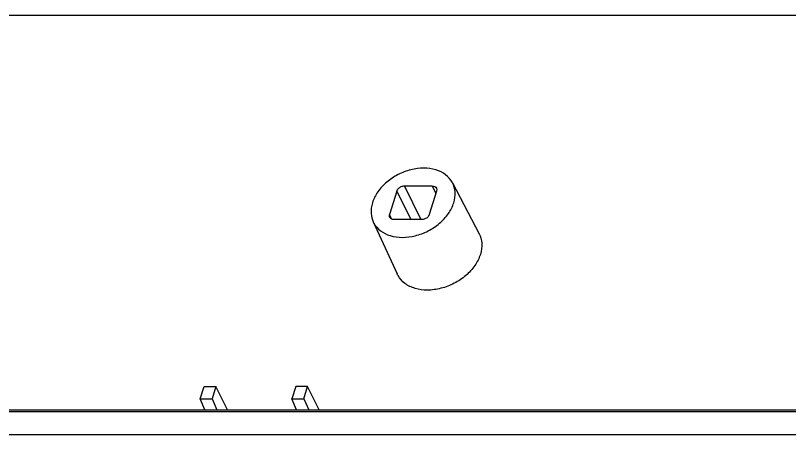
# Model space of a CAD drawing. Header units: inches. Extents: x -219 to 252, y -99 to 210.
# Drawn here: x -26.15 to -1.43, y -73.45 to -60.08 of the extents above; entities that cross this region are included whole.
import ezdxf

# ---------------------------------------------------------------- set-up
doc = ezdxf.new("R2010")
doc.units = ezdxf.units.IN
doc.header["$MEASUREMENT"] = 0

# ---------------------------------------------------------------- blocks, each defined once
blk = doc.blocks.new('block 3068')
at = {"color": 7, "lineweight": 25, "true_color": 0xffffff}
blk.add_lwpolyline([(-64.891, -73.445), (26.996, -73.445)], dxfattribs=at)
blk = doc.blocks.new('block 3069')
at = {"color": 7, "lineweight": 25, "true_color": 0xffffff}
blk.add_lwpolyline([(27.392, -72.719), (-64.838, -72.719)], dxfattribs=at)
blk = doc.blocks.new('block 3070')
at = {"color": 7, "lineweight": 25, "true_color": 0xffffff}
blk.add_lwpolyline([(-64.441, -72.656), (27.56, -72.656)], dxfattribs=at)
blk = doc.blocks.new('block 3071')
at = {"color": 7, "lineweight": 25, "true_color": 0xffffff}
blk.add_lwpolyline([(-20.246, -72.305), (-19.871, -72.305)], dxfattribs=at)
blk = doc.blocks.new('block 3072')
at = {"color": 7, "lineweight": 25, "true_color": 0xffffff}
blk.add_lwpolyline([(-17.32, -72.305), (-16.944, -72.305)], dxfattribs=at)
blk = doc.blocks.new('block 3073')
at = {"color": 7, "lineweight": 25, "true_color": 0xffffff}
blk.add_lwpolyline([(-16.825, -71.918), (-17.2, -71.918)], dxfattribs=at)
blk = doc.blocks.new('block 3074')
at = {"color": 7, "lineweight": 25, "true_color": 0xffffff}
blk.add_lwpolyline([(-20.127, -71.918), (-19.751, -71.918)], dxfattribs=at)
blk = doc.blocks.new('block 3078')
at = {"color": 7, "lineweight": 25, "true_color": 0xffffff}
blk.add_lwpolyline([(-13.18, -66.593), (-14.058, -66.593)], dxfattribs=at)
blk = doc.blocks.new('block 3088')
at = {"color": 7, "lineweight": 25, "true_color": 0xffffff}
blk.add_lwpolyline([(-13.724, -65.515), (-12.846, -65.515)], dxfattribs=at)
blk = doc.blocks.new('block 3093')
at = {"color": 7, "lineweight": 25, "true_color": 0xffffff}
blk.add_lwpolyline([(-19.373, -72.656), (-19.751, -71.918)], dxfattribs=at)
blk = doc.blocks.new('block 3110')
at = {"color": 7, "lineweight": 25, "true_color": 0xffffff}
blk.add_lwpolyline([(20.439, -60.081), (-71.45, -60.081)], dxfattribs=at)
blk = doc.blocks.new('block 3115')
at = {"color": 7, "lineweight": 25, "true_color": 0xffffff}
blk.add_lwpolyline([(-16.447, -72.656), (-16.825, -71.918)], dxfattribs=at)
blk = doc.blocks.new('block 3116')
at = {"color": 7, "lineweight": 25, "true_color": 0xffffff}
blk.add_lwpolyline([(-19.871, -72.305), (-19.712, -72.656)], dxfattribs=at)
blk = doc.blocks.new('block 3117')
at = {"color": 7, "lineweight": 25, "true_color": 0xffffff}
blk.add_lwpolyline([(-16.944, -72.305), (-16.785, -72.656)], dxfattribs=at)
blk = doc.blocks.new('block 3118')
at = {"color": 7, "lineweight": 25, "true_color": 0xffffff}
blk.add_lwpolyline([(-20.096, -72.656), (-20.246, -72.305)], dxfattribs=at)
blk = doc.blocks.new('block 3119')
at = {"color": 7, "lineweight": 25, "true_color": 0xffffff}
blk.add_lwpolyline([(-17.169, -72.656), (-17.32, -72.305)], dxfattribs=at)
blk = doc.blocks.new('block 3133')
at = {"color": 7, "lineweight": 25, "true_color": 0xffffff}
blk.add_lwpolyline([(-12.195, -65.416), (-11.346, -67.041)], dxfattribs=at)
blk = doc.blocks.new('block 3134')
at = {"color": 7, "lineweight": 25, "true_color": 0xffffff}
blk.add_lwpolyline([(-14.129, -66.576), (-14.201, -66.427)], dxfattribs=at)
blk = doc.blocks.new('block 3135')
at = {"color": 7, "lineweight": 25, "true_color": 0xffffff}
blk.add_lwpolyline([(-13.971, -65.681), (-13.523, -66.593)], dxfattribs=at)
blk = doc.blocks.new('block 3136')
at = {"color": 7, "lineweight": 25, "true_color": 0xffffff}
blk.add_lwpolyline([(-13.192, -66.599), (-13.724, -65.515)], dxfattribs=at)
blk = doc.blocks.new('block 3137')
at = {"color": 7, "lineweight": 25, "true_color": 0xffffff}
blk.add_lwpolyline([(-12.846, -65.515), (-12.727, -65.759)], dxfattribs=at)
blk = doc.blocks.new('block 3138')
at = {"color": 7, "lineweight": 25, "true_color": 0xffffff}
blk.add_lwpolyline([(-14.726, -66.659), (-13.96, -68.324)], dxfattribs=at)
blk = doc.blocks.new('block 3153')
at = {"color": 7, "lineweight": 25, "true_color": 0xffffff}
blk.add_lwpolyline([(-20.246, -72.305), (-20.127, -71.918)], dxfattribs=at)
blk = doc.blocks.new('block 3154')
at = {"color": 7, "lineweight": 25, "true_color": 0xffffff}
blk.add_lwpolyline([(-19.751, -71.918), (-19.871, -72.305)], dxfattribs=at)
blk = doc.blocks.new('block 3169')
at = {"color": 7, "lineweight": 25, "true_color": 0xffffff}
blk.add_lwpolyline([(-17.2, -71.918), (-17.32, -72.305)], dxfattribs=at)
blk = doc.blocks.new('block 3170')
at = {"color": 7, "lineweight": 25, "true_color": 0xffffff}
blk.add_lwpolyline([(-16.944, -72.305), (-16.825, -71.918)], dxfattribs=at)
blk = doc.blocks.new('block 3171')
at = {"color": 7, "lineweight": 25, "true_color": 0xffffff}
blk.add_lwpolyline([(-13.971, -65.681), (-14.201, -66.427)], dxfattribs=at)
blk = doc.blocks.new('block 3172')
at = {"color": 7, "lineweight": 25, "true_color": 0xffffff}
blk.add_lwpolyline([(-12.703, -65.681), (-12.933, -66.427)], dxfattribs=at)
blk = doc.blocks.new('block 3471')
at = {"color": 7, "lineweight": 25, "true_color": 0xffffff}
blk.add_open_spline([(-12.708, -65.588), (-12.706, -65.591), (-12.705, -65.594), (-12.703, -65.598), (-12.693, -65.624), (-12.694, -65.654), (-12.703, -65.681)], degree=3, knots=[0, 0, 0, 0, 1, 1, 1, 2, 2, 2, 2], dxfattribs=at)
blk = doc.blocks.new('block 3472')
at = {"color": 7, "lineweight": 25, "true_color": 0xffffff}
blk.add_open_spline([(-12.195, -65.416), (-12.197, -65.411), (-12.2, -65.407), (-12.202, -65.402), (-12.254, -65.309), (-12.327, -65.226), (-12.412, -65.161), (-12.505, -65.09), (-12.611, -65.039), (-12.722, -65.005), (-12.846, -64.967), (-12.976, -64.95), (-13.106, -64.95), (-13.246, -64.949), (-13.386, -64.968), (-13.522, -65.002), (-13.664, -65.038), (-13.801, -65.09), (-13.931, -65.156), (-14.06, -65.223), (-14.183, -65.304), (-14.294, -65.398), (-14.401, -65.489), (-14.498, -65.592), (-14.579, -65.708), (-14.652, -65.815), (-14.713, -65.931), (-14.751, -66.054)], degree=3, knots=[0, 0, 0, 0, 1, 1, 1, 2, 2, 2, 3, 3, 3, 4, 4, 4, 5, 5, 5, 6, 6, 6, 7, 7, 7, 8, 8, 8, 9, 9, 9, 9], dxfattribs=at)
blk = doc.blocks.new('block 3511')
at = {"color": 7, "lineweight": 25, "true_color": 0xffffff}
blk.add_open_spline([(-14.751, -66.054), (-14.785, -66.165), (-14.801, -66.282), (-14.792, -66.398), (-14.785, -66.488), (-14.763, -66.578), (-14.725, -66.659)], degree=3, knots=[0, 0, 0, 0, 1, 1, 1, 2, 2, 2, 2], dxfattribs=at)
blk = doc.blocks.new('block 3512')
at = {"color": 7, "lineweight": 25, "true_color": 0xffffff}
blk.add_open_spline([(-14.058, -66.593), (-14.089, -66.593), (-14.121, -66.587), (-14.149, -66.571), (-14.169, -66.559), (-14.186, -66.541), (-14.197, -66.52)], degree=3, knots=[0, 0, 0, 0, 1, 1, 1, 2, 2, 2, 2], dxfattribs=at)
blk = doc.blocks.new('block 3513')
at = {"color": 7, "lineweight": 25, "true_color": 0xffffff}
blk.add_open_spline([(-12.933, -66.427), (-12.943, -66.459), (-12.962, -66.487), (-12.985, -66.511), (-13.011, -66.537), (-13.042, -66.557), (-13.075, -66.571), (-13.108, -66.585), (-13.144, -66.593), (-13.18, -66.593)], degree=3, knots=[0, 0, 0, 0, 1, 1, 1, 2, 2, 2, 3, 3, 3, 3], dxfattribs=at)
blk = doc.blocks.new('block 3528')
at = {"color": 7, "lineweight": 25, "true_color": 0xffffff}
blk.add_open_spline([(-14.725, -66.659), (-14.718, -66.675), (-14.71, -66.691), (-14.702, -66.706), (-14.65, -66.8), (-14.577, -66.882), (-14.492, -66.947), (-14.399, -67.018), (-14.293, -67.069), (-14.182, -67.103), (-14.058, -67.141), (-13.928, -67.158), (-13.798, -67.158), (-13.658, -67.159), (-13.518, -67.14), (-13.382, -67.106), (-13.24, -67.071), (-13.103, -67.019), (-12.974, -66.952), (-12.844, -66.886), (-12.721, -66.805), (-12.61, -66.71), (-12.503, -66.619), (-12.406, -66.516), (-12.326, -66.4), (-12.252, -66.294), (-12.191, -66.177), (-12.153, -66.054)], degree=3, knots=[0, 0, 0, 0, 1, 1, 1, 2, 2, 2, 3, 3, 3, 4, 4, 4, 5, 5, 5, 6, 6, 6, 7, 7, 7, 8, 8, 8, 9, 9, 9, 9], dxfattribs=at)
blk = doc.blocks.new('block 3597')
at = {"color": 7, "lineweight": 25, "true_color": 0xffffff}
blk.add_open_spline([(-12.153, -66.054), (-12.119, -65.944), (-12.103, -65.826), (-12.112, -65.71), (-12.12, -65.608), (-12.148, -65.506), (-12.195, -65.416)], degree=3, knots=[0, 0, 0, 0, 1, 1, 1, 2, 2, 2, 2], dxfattribs=at)
blk = doc.blocks.new('block 3598')
at = {"color": 7, "lineweight": 25, "true_color": 0xffffff}
blk.add_open_spline([(-13.971, -65.681), (-13.961, -65.649), (-13.942, -65.621), (-13.919, -65.598), (-13.893, -65.572), (-13.863, -65.551), (-13.829, -65.537), (-13.796, -65.523), (-13.76, -65.515), (-13.724, -65.515)], degree=3, knots=[0, 0, 0, 0, 1, 1, 1, 2, 2, 2, 3, 3, 3, 3], dxfattribs=at)
blk = doc.blocks.new('block 3599')
at = {"color": 7, "lineweight": 25, "true_color": 0xffffff}
blk.add_open_spline([(-12.846, -65.515), (-12.815, -65.515), (-12.783, -65.521), (-12.756, -65.537), (-12.735, -65.549), (-12.718, -65.567), (-12.708, -65.588)], degree=3, knots=[0, 0, 0, 0, 1, 1, 1, 2, 2, 2, 2], dxfattribs=at)
blk = doc.blocks.new('block 3611')
at = {"color": 7, "lineweight": 25, "true_color": 0xffffff}
blk.add_open_spline([(-11.303, -67.7), (-11.342, -67.826), (-11.404, -67.946), (-11.48, -68.055), (-11.562, -68.174), (-11.661, -68.28), (-11.77, -68.373), (-11.883, -68.47), (-12.008, -68.554), (-12.141, -68.622), (-12.274, -68.692), (-12.415, -68.746), (-12.561, -68.783), (-12.701, -68.82), (-12.846, -68.84), (-12.992, -68.84), (-13.126, -68.841), (-13.26, -68.824), (-13.389, -68.786), (-13.504, -68.752), (-13.615, -68.7), (-13.712, -68.627), (-13.801, -68.56), (-13.878, -68.475), (-13.933, -68.378), (-13.942, -68.36), (-13.951, -68.343), (-13.959, -68.325)], degree=3, knots=[0, 0, 0, 0, 1, 1, 1, 2, 2, 2, 3, 3, 3, 4, 4, 4, 5, 5, 5, 6, 6, 6, 7, 7, 7, 8, 8, 8, 9, 9, 9, 9], dxfattribs=at)
blk = doc.blocks.new('block 3612')
at = {"color": 7, "lineweight": 25, "true_color": 0xffffff}
blk.add_open_spline([(-14.197, -66.52), (-14.198, -66.517), (-14.2, -66.514), (-14.201, -66.511), (-14.211, -66.485), (-14.21, -66.454), (-14.201, -66.427)], degree=3, knots=[0, 0, 0, 0, 1, 1, 1, 2, 2, 2, 2], dxfattribs=at)
blk = doc.blocks.new('block 3615')
at = {"color": 7, "lineweight": 25, "true_color": 0xffffff}
blk.add_open_spline([(-11.346, -67.041), (-11.298, -67.134), (-11.269, -67.238), (-11.26, -67.343), (-11.251, -67.463), (-11.268, -67.585), (-11.303, -67.7)], degree=3, knots=[0, 0, 0, 0, 1, 1, 1, 2, 2, 2, 2], dxfattribs=at)

msp = doc.modelspace()

# ---------------------------------------------------------------- block references
for name in ['block 3110', 'block 3472', 'block 3133', 'block 3597', 'block 3171', 'block 3598', 'block 3135', 'block 3088', 'block 3136', 'block 3172', 'block 3137', 'block 3599', 'block 3471', 'block 3511', 'block 3528', 'block 3612', 'block 3134', 'block 3513', 'block 3138', 'block 3512', 'block 3078', 'block 3615', 'block 3611', 'block 3153', 'block 3074', 'block 3154', 'block 3093', 'block 3169', 'block 3073', 'block 3170', 'block 3115', 'block 3071', 'block 3118', 'block 3116', 'block 3072', 'block 3119', 'block 3117', 'block 3070', 'block 3069', 'block 3068']:
    msp.add_blockref(name, (0, 0))

doc.saveas('drawing.dxf')
